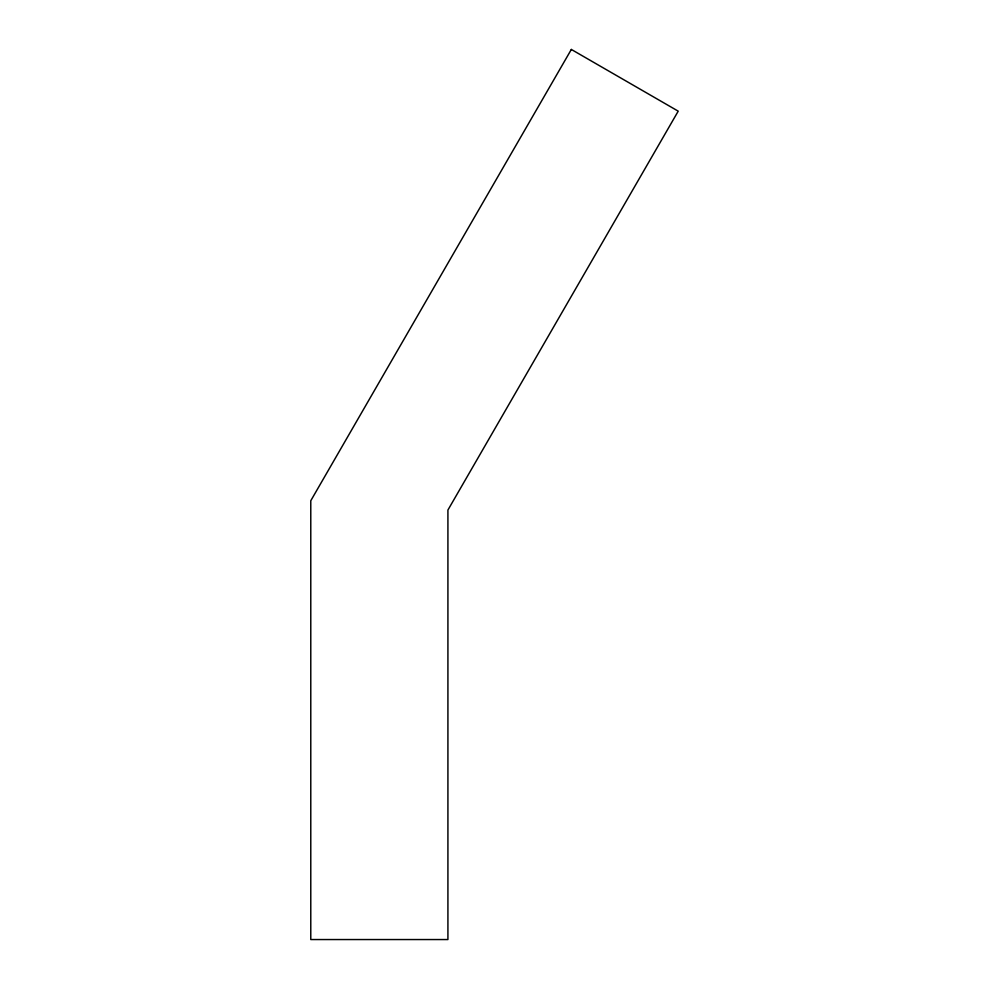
<?xml version="1.0" encoding="UTF-8"?>
<svg xmlns="http://www.w3.org/2000/svg" width="989" height="989" viewBox="0 0 989 989"><rect width="100%" height="100%" fill="white"/><g stroke="black" fill="none" stroke-linecap="round" stroke-linejoin="round"><path stroke-width="1.48" d="M571.333 49.45L310.781 500.731L310.781 939.55L447.918 939.55L447.918 510.052L678.219 111.164L571.333 49.45"/></g></svg>
